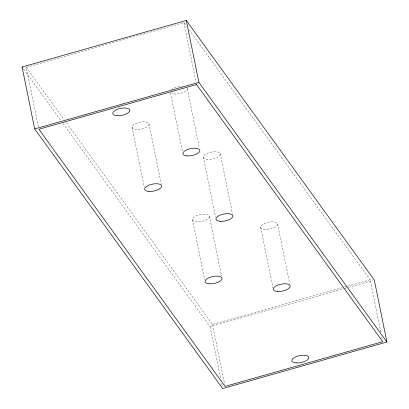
<?xml version="1.0" encoding="UTF-8"?>
<svg xmlns="http://www.w3.org/2000/svg" width="409" height="409" viewBox="0 0 409 409"><rect width="100%" height="100%" fill="white"/><g stroke="black" fill="none" stroke-linecap="round" stroke-linejoin="round"><path stroke-width="0.31" stroke-dasharray="2.04 1.53" d="M38.354 126.739L26.263 67.311L183.907 22.618L186.53 26.237M66.355 122.669L212.491 324.449L343.759 287.236M344.373 287.062L346.827 286.366M347.44 286.193L370.135 279.756L380.953 332.931M62.909 123.375L210.103 326.617L344.291 288.575M344.905 288.401L347.967 287.532M348.58 287.358L373.09 280.41M189.152 29.862L370.135 279.756M26.263 67.311L64.111 119.566M23.584 69.07L61.038 120.788M381.72 336.689L382.226 339.189M277.634 224.26A8.655 3.533 -11.5 0 1 264.899 229.541A8.655 3.533 -11.5 0 1 264.838 223.324A8.655 3.533 -11.5 0 1 277.634 224.26L289.725 283.693M260.615 227.153L272.961 287.839M220.344 154.121A8.655 3.533 -11.5 0 1 207.608 159.403A8.655 3.533 -11.5 0 1 207.547 153.191A8.655 3.533 -11.5 0 1 220.344 154.121L232.435 213.554M183.907 22.618L195.998 82.051M203.324 157.02L215.543 217.077M187.281 88.687L199.372 148.119M209.469 216.596A8.655 3.533 -11.5 0 1 196.734 221.877A8.655 3.533 -11.5 0 1 196.668 215.661A8.655 3.533 -11.5 0 1 209.469 216.596L221.56 276.029M170.512 92.838L182.475 151.642M192.445 219.495L204.664 279.551M212.491 324.449L224.71 384.506M210.103 326.617L220.666 378.54M221.683 383.545L222.194 386.05M149.081 124.229A8.655 3.533 -11.5 0 1 136.35 129.51A8.655 3.533 -11.5 0 1 136.284 123.293A8.655 3.533 -11.5 0 1 149.081 124.229L161.299 184.285M132.061 127.127L144.28 187.184M186.979 87.807A8.655 3.533 -11.5 0 1 182.061 92.894A8.655 3.533 -11.5 0 1 171.417 93.186M171.381 89.597A8.655 3.533 -11.5 0 1 182.501 86.279"/><path stroke-width="0.61" d="M22.086 67.004L186.294 20.45L374.317 280.063L386.914 341.996L222.706 388.55L34.683 128.937L22.086 67.004L22.832 68.037M34.683 128.937L198.897 82.383L386.914 341.996M186.294 20.45L198.897 82.383M196.509 84.551L38.865 129.244L225.093 386.382L382.737 341.689L196.509 84.551M296.111 362.921A8.655 3.533 -11.5 0 0 308.841 357.645A8.655 3.533 -11.5 0 0 296.044 356.709A8.655 3.533 -11.5 0 0 296.111 362.921M117.046 115.675A8.655 3.533 -11.5 0 0 129.776 110.394A8.655 3.533 -11.5 0 0 116.979 109.459A8.655 3.533 -11.5 0 0 117.046 115.675M148.948 191.443A8.655 3.533 -11.5 0 0 161.683 186.161A8.655 3.533 -11.5 0 0 148.886 185.226A8.655 3.533 -11.5 0 0 148.948 191.443M187.148 155.901A8.655 3.533 -11.5 0 0 199.878 150.619A8.655 3.533 -11.5 0 0 187.082 149.689A8.655 3.533 -11.5 0 0 187.148 155.901M277.501 291.474A8.655 3.533 -11.5 0 0 290.237 286.193A8.655 3.533 -11.5 0 0 277.435 285.257A8.655 3.533 -11.5 0 0 277.501 291.474M209.336 283.81A8.655 3.533 -11.5 0 0 222.067 278.529A8.655 3.533 -11.5 0 0 209.27 277.599A8.655 3.533 -11.5 0 0 209.336 283.81M220.211 221.335A8.655 3.533 -11.5 0 0 232.946 216.059A8.655 3.533 -11.5 0 0 220.144 215.124A8.655 3.533 -11.5 0 0 220.211 221.335"/></g></svg>
